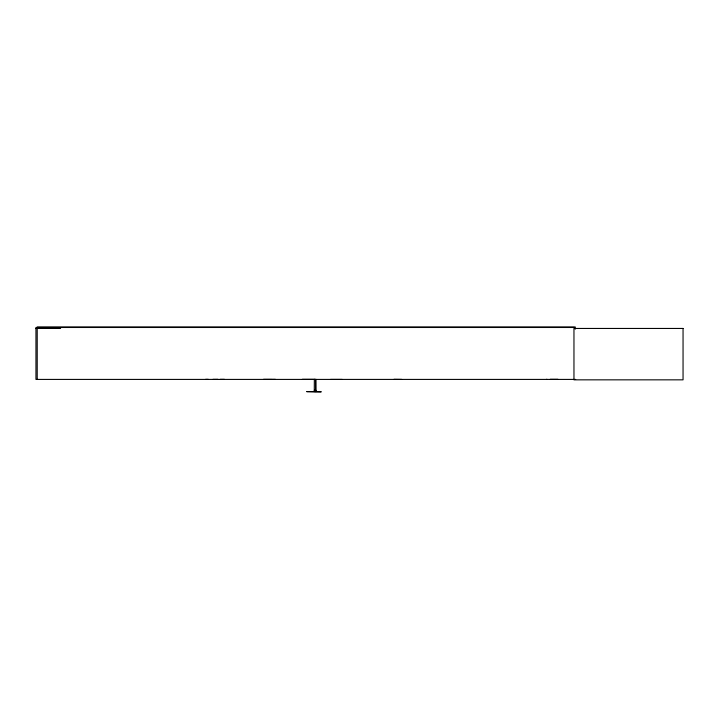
<?xml version="1.0" encoding="UTF-8"?>
<svg xmlns="http://www.w3.org/2000/svg" width="719" height="719" viewBox="0 0 719 719"><rect width="100%" height="100%" fill="white"/><g stroke="black" fill="none" stroke-linecap="round" stroke-linejoin="round"><path stroke-width="1.08" d="M263.522 379.308L271.234 379.308M393.976 379.308L401.732 379.398M550.251 379.308L557.962 379.308M546.71 379.228L546.925 379.38M217.938 379.344L212.941 379.362M205.571 379.344L208.294 379.344M573.96 327.487L35.95 327.487L35.95 379.416L575.667 379.416M35.95 328.448L60.612 328.448M302.339 379.308L314.976 379.308M314.275 390.336L316.001 390.336M321.096 391.621L306.68 391.621L321.087 392.017M275.422 379.344L271.485 379.362M224.445 379.344L220.176 379.362M575.227 329.185L575.227 326.956L37.217 326.956L37.217 379.416M342.235 379.416L330.488 379.416M315.929 379.326L316.001 391.621M315.533 379.326L315.533 391.621M314.347 379.326L314.275 391.621M683.05 328.448L573.96 328.448L573.96 379.839L683.05 379.839L683.05 328.448"/></g></svg>
